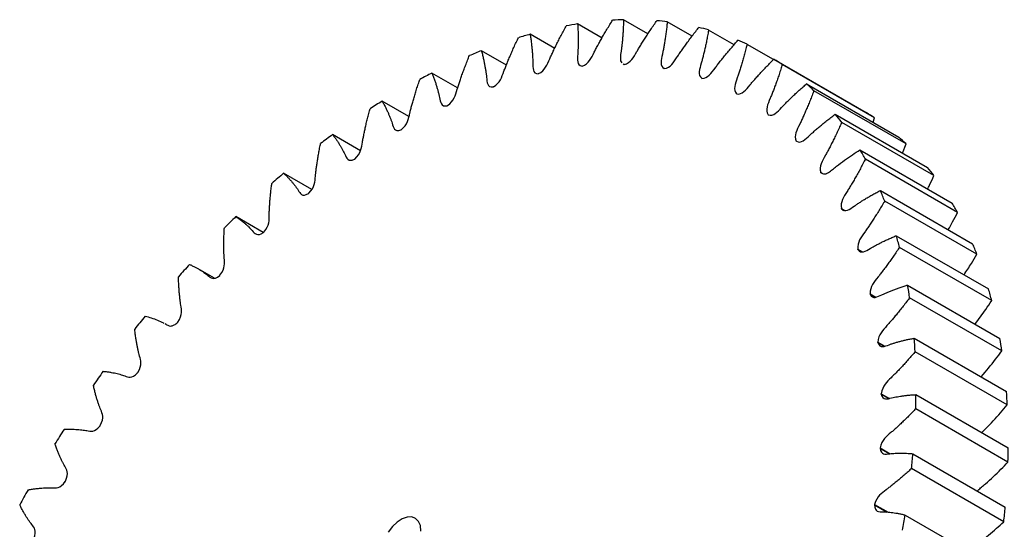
# Model space of a CAD drawing. Header units: millimetres. Extents: x -1 to 297, y -1 to 211.
# Drawn here: x 145.18 to 190.64, y 105.12 to 128.6 of the extents above; entities that cross this region are included whole.
import ezdxf

# ---------------------------------------------------------------- set-up
doc = ezdxf.new("R2010")
doc.units = ezdxf.units.MM

msp = doc.modelspace()

# ---------------------------------------------------------------- linework, layer by layer
at = {"color": 7, "linetype": 'Continuous'}
for p, q in [((171.961, 127.758), (170.839, 128.406)), ((174.074, 127.948), (172.949, 128.598)), ((176.102, 127.847), (174.963, 128.505)), ((169.783, 127.277), (168.653, 127.93)), ((178.033, 127.451), (176.862, 128.127)), ((179.847, 126.765), (178.63, 127.468)), ((167.561, 126.511), (166.413, 127.174)), ((172.929, 126.573), (172.977, 126.543)), ((179.869, 126.787), (184.111, 124.338)), ((184.491, 124.085), (180.249, 126.534)), ((165.319, 125.465), (164.137, 126.147)), ((181.365, 125.651), (185.608, 123.202)), ((185.947, 122.885), (181.704, 125.334)), ((163.08, 124.145), (161.848, 124.857)), ((182.687, 124.257), (186.93, 121.808)), ((187.225, 121.43), (182.982, 123.879)), ((184.427, 123.884), (184.491, 124.085)), ((160.85, 122.575), (159.568, 123.316)), ((185.785, 122.469), (185.947, 122.885)), ((183.823, 122.618), (188.066, 120.169)), ((188.313, 119.734), (184.071, 122.183)), ((158.614, 120.79), (157.316, 121.539)), ((182.023, 121.575), (182.09, 121.536)), ((182.029, 121.565), (182.104, 121.521)), ((184.762, 120.749), (189.005, 118.3)), ((189.203, 117.811), (184.96, 120.261)), ((182.969, 119.912), (183.12, 119.825)), ((182.975, 119.9), (183.104, 119.826)), ((156.379, 118.813), (155.115, 119.543)), ((185.495, 118.668), (189.738, 116.219)), ((183.727, 118.044), (183.941, 117.921)), ((183.732, 118.031), (183.926, 117.919)), ((189.884, 115.682), (185.642, 118.131)), ((154.131, 116.713), (153.391, 117.14)), ((186.015, 116.395), (190.258, 113.945)), ((184.289, 115.989), (184.549, 115.839)), ((184.292, 115.975), (184.531, 115.837)), ((190.352, 113.364), (186.109, 115.813)), ((151.921, 114.579), (151.873, 114.607)), ((184.649, 113.767), (184.96, 113.587)), ((184.651, 113.752), (184.944, 113.582)), ((186.318, 113.949), (190.561, 111.5)), ((190.601, 110.881), (186.358, 113.33)), ((184.804, 111.398), (185.177, 111.183)), ((184.805, 111.382), (185.155, 111.179)), ((186.4, 111.356), (190.643, 108.906)), ((190.629, 108.254), (186.387, 110.703)), ((184.752, 108.886), (185.187, 108.636)), ((184.753, 108.903), (185.212, 108.639)), ((186.261, 108.637), (190.504, 106.188)), ((190.437, 105.509), (186.194, 107.958)), ((184.494, 106.29), (185.077, 105.954)), ((184.497, 106.307), (185.118, 105.948)), ((185.903, 105.819), (190.145, 103.37))]:
    msp.add_line(p, q, dxfattribs=at)
at = {"color": 7, "linetype": 'Continuous', "flags": 128}
for points in [[(162.707, 123.533), (162.709, 123.534), (162.71, 123.535), (162.712, 123.536), (162.714, 123.537), (162.716, 123.538), (162.717, 123.539), (162.719, 123.54), (162.721, 123.541)], [(160.574, 122.182), (160.576, 122.183), (160.578, 122.185), (160.579, 122.186), (160.581, 122.187), (160.583, 122.188), (160.585, 122.189), (160.586, 122.191), (160.588, 122.192)], [(158.462, 120.605), (158.463, 120.607), (158.465, 120.608), (158.467, 120.61), (158.468, 120.611), (158.47, 120.612), (158.472, 120.614), (158.474, 120.615), (158.475, 120.617)], [(156.389, 118.818), (156.39, 118.819), (156.392, 118.821), (156.394, 118.823), (156.395, 118.824), (156.397, 118.826), (156.399, 118.827), (156.4, 118.829), (156.402, 118.83)], [(154.375, 116.836), (154.376, 116.838), (154.378, 116.84), (154.38, 116.841), (154.381, 116.843), (154.383, 116.845), (154.384, 116.847), (154.386, 116.848), (154.388, 116.85)], [(152.439, 114.679), (152.44, 114.681), (152.442, 114.683), (152.443, 114.684), (152.445, 114.686), (152.446, 114.688), (152.448, 114.69), (152.45, 114.692), (152.451, 114.694)], [(150.599, 112.366), (150.6, 112.368), (150.601, 112.37), (150.603, 112.372), (150.604, 112.374), (150.606, 112.376), (150.607, 112.378), (150.609, 112.38), (150.61, 112.382)], [(148.872, 109.919), (148.873, 109.921), (148.874, 109.923), (148.876, 109.925), (148.877, 109.927), (148.878, 109.929), (148.88, 109.932), (148.881, 109.934), (148.883, 109.936)], [(184.753, 108.903), (184.753, 108.901), (184.753, 108.899), (184.753, 108.897), (184.753, 108.895), (184.753, 108.893), (184.753, 108.891), (184.752, 108.889), (184.752, 108.886)], [(147.274, 107.361), (147.275, 107.363), (147.276, 107.365), (147.278, 107.368), (147.279, 107.37), (147.28, 107.372), (147.281, 107.374), (147.283, 107.376), (147.284, 107.378)], [(184.497, 106.307), (184.496, 106.305), (184.496, 106.303), (184.496, 106.301), (184.495, 106.299), (184.495, 106.297), (184.495, 106.294), (184.495, 106.292), (184.494, 106.29)], [(163.633, 105.083), (163.604, 105.331), (163.519, 105.529), (163.384, 105.666), (163.206, 105.733), (162.998, 105.726), (162.772, 105.645), (162.542, 105.496), (162.322, 105.287), (162.128, 105.032)]]:
    msp.add_lwpolyline(points, dxfattribs=at)
at = {"color": 7, "linetype": 'Continuous'}
for centre, radius, start, end in [((173.605, 110.64), 17.98, 98.8513, 100.5539), ((173.319, 113.264), 15.338, 91.3842, 93.277), ((173.37, 115.257), 13.343, 83.1444, 85.2216), ((173.6, 116.582), 11.998, 74.2199, 76.4496), ((174.348, 107.467), 21.24, 105.5511, 107.0747), ((173.825, 117.251), 11.291, 64.8145, 67.1363), ((175.614, 103.87), 25.055, 111.5459, 112.9106), ((172.694, 111.087), 15.465, 96.0899, 96.1387), ((172.6, 113.247), 13.301, 88.3246, 88.3785), ((173.855, 117.323), 11.213, 55.2344, 57.5669), ((177.414, 100.004), 29.321, 116.9245, 118.1534), ((173.163, 108.37), 18.223, 103.0777, 103.1215), ((172.751, 114.796), 11.743, 79.8081, 79.8667), ((174.095, 105.196), 21.533, 109.3325, 109.3716), ((172.986, 115.722), 10.787, 70.6715, 70.7336), ((173.507, 116.897), 11.763, 45.8273, 48.0866), ((173.127, 116.058), 10.422, 61.1618, 61.2253), ((179.699, 96.046), 33.892, 121.7818, 122.8975), ((175.527, 101.695), 25.318, 114.9357, 114.9708), ((172.999, 115.88), 10.642, 51.6097, 51.6723), ((172.627, 116.105), 12.949, 36.8999, 39.019), ((178.098, 114.874), 11.213, 55.2344, 57.5669), ((182.362, 92.18), 38.588, 126.2079, 127.2312), ((172.442, 115.295), 11.45, 42.3562, 42.4159), ((177.75, 114.448), 11.763, 45.8273, 48.0866), ((171.1, 115.094), 14.782, 28.6567, 30.5968), ((185.25, 88.582), 43.203, 130.2839, 131.2329), ((171.329, 114.436), 12.858, 33.6734, 33.7286), ((176.87, 113.655), 12.949, 36.8999, 39.019), ((168.863, 114.021), 17.264, 21.1859, 22.9352), ((175.342, 112.645), 14.782, 28.6567, 30.5968), ((169.577, 113.446), 14.871, 25.7206, 25.7707), ((188.172, 85.408), 47.517, 134.0808, 134.9715), ((165.914, 113.035), 20.375, 14.4827, 16.0491), ((173.105, 111.572), 17.264, 21.1859, 22.9352), ((167.155, 112.47), 17.485, 18.5469, 18.5918), ((190.916, 82.783), 51.315, 137.6605, 138.5067), ((162.311, 112.263), 24.061, 8.4849, 9.8869), ((164.089, 111.636), 20.664, 12.1215, 12.1617), ((170.156, 110.586), 20.375, 14.4827, 16.0491), ((193.269, 80.79), 54.4, 141.077, 141.8909), ((160.462, 111.052), 24.339, 6.3693, 6.4054), ((158.173, 111.801), 28.227, 3.1037, 4.3641), ((166.554, 109.814), 24.061, 8.4849, 9.8869), ((195.029, 79.464), 56.604, 144.3786, 145.1712), ((156.406, 110.788), 28.405, 1.1975, 1.23), ((162.415, 109.352), 28.227, 3.1037, 4.3641), ((153.664, 111.706), 32.738, 358.2443, 359.3861), ((196.029, 78.794), 57.807, 147.60895, 148.39053), ((157.906, 109.257), 32.738, 358.2443, 359.3861), ((148.99, 111.989), 37.422, 353.8165, 354.8609), ((196.144, 78.721), 57.943, 150.80935, 151.5897), ((153.233, 109.54), 37.422, 353.8165, 354.8609), ((144.379, 112.616), 42.076, 349.7391, 350.705)]:
    msp.add_arc(centre, radius, start, end, dxfattribs=at)
for points, knots in [([(169.039, 126.121), (169.339, 126.258), (169.461, 126.594), (169.636, 126.979), (169.721, 127.162), (169.814, 127.356), (169.914, 127.559), (170.022, 127.773), (170.139, 127.996), (170.237, 128.178), (170.296, 128.286), (170.312, 128.316)], [0, 0, 0, 0, 0.1059016, 0.1287387, 0.1530336, 0.1787864, 0.2059971, 0.2346657, 0.2647922, 0.2963766, 0.3086458, 0.3086458, 0.3086458, 0.3086458]), ([(170.839, 128.406), (170.841, 128.379), (170.847, 128.282), (170.855, 128.119), (170.861, 127.916), (170.864, 127.722), (170.863, 127.535), (170.86, 127.357), (170.853, 127.187), (170.836, 126.829), (170.787, 126.506), (171.04, 126.463)], [0.6913542, 0.6913542, 0.6913542, 0.6913542, 0.7036234, 0.7352078, 0.7653343, 0.7940029, 0.8212136, 0.8469664, 0.8712613, 0.8940984, 1, 1, 1, 1]), ([(171.053, 126.464), (171.349, 126.566), (171.492, 126.899), (171.69, 127.277), (171.786, 127.456), (171.89, 127.645), (172.002, 127.844), (172.122, 128.051), (172.252, 128.268), (172.359, 128.444), (172.424, 128.548), (172.442, 128.577)], [0, 0, 0, 0, 0.1059016, 0.1287387, 0.1530336, 0.1787864, 0.2059971, 0.2346657, 0.2647922, 0.2963766, 0.3086458, 0.3086458, 0.3086458, 0.3086458]), ([(172.949, 128.598), (172.948, 128.57), (172.946, 128.468), (172.94, 128.296), (172.929, 128.084), (172.915, 127.881), (172.899, 127.686), (172.881, 127.501), (172.86, 127.324), (172.82, 127.004), (172.763, 126.729), (172.869, 126.611)], [0.6913542, 0.6913542, 0.6913542, 0.6913542, 0.7036234, 0.7352078, 0.7653343, 0.7940029, 0.8212136, 0.8469664, 0.8712613, 0.8940984, 0.9791667, 0.9791667, 0.9791667, 0.9791667]), ([(172.989, 126.542), (173.278, 126.607), (173.441, 126.935), (173.66, 127.301), (173.766, 127.475), (173.88, 127.658), (174.003, 127.85), (174.135, 128.05), (174.275, 128.258), (174.392, 128.427), (174.462, 128.526), (174.481, 128.554)], [0, 0, 0, 0, 0.1059016, 0.1287387, 0.1530336, 0.1787864, 0.2059971, 0.2346657, 0.2647922, 0.2963766, 0.3086458, 0.3086458, 0.3086458, 0.3086458]), ([(174.963, 128.505), (174.96, 128.475), (174.949, 128.37), (174.929, 128.191), (174.901, 127.972), (174.871, 127.761), (174.84, 127.56), (174.807, 127.369), (174.773, 127.188), (174.698, 126.807), (174.6, 126.472), (174.817, 126.356)], [0.6913542, 0.6913542, 0.6913542, 0.6913542, 0.7036234, 0.7352078, 0.7653343, 0.7940029, 0.8212136, 0.8469664, 0.8712613, 0.8940984, 1, 1, 1, 1]), ([(174.829, 126.354), (175.108, 126.381), (175.29, 126.701), (175.528, 127.053), (175.643, 127.219), (175.766, 127.394), (175.899, 127.577), (176.04, 127.767), (176.19, 127.965), (176.315, 128.125), (176.39, 128.219), (176.411, 128.245)], [0, 0, 0, 0, 0.1059016, 0.1287387, 0.1530336, 0.1787864, 0.2059971, 0.2346657, 0.2647922, 0.2963766, 0.3086458, 0.3086458, 0.3086458, 0.3086458]), ([(166.966, 125.515), (167.268, 125.687), (167.367, 126.022), (167.517, 126.411), (167.591, 126.596), (167.671, 126.792), (167.759, 126.999), (167.854, 127.217), (167.957, 127.444), (168.044, 127.63), (168.097, 127.74), (168.111, 127.771)], [0, 0, 0, 0, 0.1059016, 0.1287387, 0.1530336, 0.1787864, 0.2059971, 0.2346657, 0.2647922, 0.2963766, 0.3086458, 0.3086458, 0.3086458, 0.3086458]), ([(168.653, 127.93), (168.658, 127.904), (168.672, 127.814), (168.694, 127.66), (168.718, 127.469), (168.737, 127.285), (168.752, 127.109), (168.763, 126.939), (168.77, 126.778), (168.782, 126.436), (168.758, 126.123), (169.026, 126.118)], [0.6913542, 0.6913542, 0.6913542, 0.6913542, 0.7036234, 0.7352078, 0.7653343, 0.7940029, 0.8212136, 0.8469664, 0.8712613, 0.8940984, 1, 1, 1, 1]), ([(176.862, 128.127), (176.857, 128.097), (176.838, 127.988), (176.804, 127.804), (176.759, 127.579), (176.713, 127.364), (176.667, 127.159), (176.62, 126.964), (176.572, 126.779), (176.469, 126.392), (176.349, 126.057), (176.545, 125.905)], [0.6913542, 0.6913542, 0.6913542, 0.6913542, 0.7036234, 0.7352078, 0.7653343, 0.7940029, 0.8212136, 0.8469664, 0.8712613, 0.8940984, 1, 1, 1, 1]), ([(176.556, 125.901), (176.822, 125.891), (177.022, 126.199), (177.277, 126.533), (177.399, 126.691), (177.531, 126.856), (177.671, 127.028), (177.821, 127.207), (177.98, 127.393), (178.112, 127.542), (178.19, 127.63), (178.212, 127.654)], [0, 0, 0, 0, 0.1059016, 0.1287387, 0.1530336, 0.1787864, 0.2059971, 0.2346657, 0.2647922, 0.2963766, 0.3086458, 0.3086458, 0.3086458, 0.3086458]), ([(178.63, 127.468), (178.622, 127.437), (178.595, 127.327), (178.548, 127.14), (178.487, 126.911), (178.425, 126.692), (178.364, 126.485), (178.303, 126.288), (178.243, 126.102), (178.113, 125.712), (177.971, 125.379), (178.144, 125.193)], [0.6913542, 0.6913542, 0.6913542, 0.6913542, 0.7036234, 0.7352078, 0.7653343, 0.7940029, 0.8212136, 0.8469664, 0.8712613, 0.8940984, 1, 1, 1, 1]), ([(164.854, 124.653), (165.154, 124.857), (165.229, 125.188), (165.354, 125.578), (165.415, 125.763), (165.482, 125.96), (165.557, 126.169), (165.638, 126.388), (165.727, 126.618), (165.802, 126.806), (165.847, 126.917), (165.86, 126.948)], [0, 0, 0, 0, 0.1059016, 0.1287387, 0.1530336, 0.1787864, 0.2059971, 0.2346657, 0.2647922, 0.2963766, 0.3086458, 0.3086458, 0.3086458, 0.3086458]), ([(166.413, 127.174), (166.419, 127.151), (166.441, 127.067), (166.478, 126.925), (166.518, 126.747), (166.553, 126.576), (166.584, 126.411), (166.61, 126.252), (166.631, 126.1), (166.672, 125.778), (166.672, 125.478), (166.952, 125.51)], [0.6913542, 0.6913542, 0.6913542, 0.6913542, 0.7036234, 0.7352078, 0.7653343, 0.7940029, 0.8212136, 0.8469664, 0.8712613, 0.8940984, 1, 1, 1, 1]), ([(178.154, 125.188), (178.405, 125.14), (178.62, 125.434), (178.889, 125.747), (179.018, 125.895), (179.157, 126.049), (179.304, 126.209), (179.461, 126.375), (179.627, 126.546), (179.764, 126.684), (179.846, 126.764), (179.869, 126.787)], [0, 0, 0, 0, 0.1059016, 0.1287387, 0.1530336, 0.1787864, 0.2059971, 0.2346657, 0.2647922, 0.2963766, 0.3086458, 0.3086458, 0.3086458, 0.3086458]), ([(180.249, 126.534), (180.239, 126.503), (180.204, 126.391), (180.144, 126.203), (180.067, 125.973), (179.99, 125.753), (179.915, 125.545), (179.841, 125.348), (179.768, 125.163), (179.612, 124.774), (179.45, 124.446), (179.598, 124.228)], [0.6913542, 0.6913542, 0.6913542, 0.6913542, 0.7036234, 0.7352078, 0.7653343, 0.7940029, 0.8212136, 0.8469664, 0.8712613, 0.8940984, 1, 1, 1, 1]), ([(164.137, 126.147), (164.146, 126.126), (164.176, 126.049), (164.226, 125.919), (164.283, 125.757), (164.334, 125.6), (164.38, 125.447), (164.42, 125.301), (164.455, 125.159), (164.524, 124.86), (164.55, 124.576), (164.84, 124.646)], [0.6913542, 0.6913542, 0.6913542, 0.6913542, 0.7036234, 0.7352078, 0.7653343, 0.7940029, 0.8212136, 0.8469664, 0.8712613, 0.8940984, 1, 1, 1, 1]), ([(162.721, 123.541), (163.017, 123.777), (163.068, 124.101), (163.165, 124.487), (163.214, 124.672), (163.268, 124.868), (163.328, 125.075), (163.395, 125.294), (163.468, 125.524), (163.531, 125.713), (163.569, 125.825), (163.579, 125.856)], [0, 0, 0, 0, 0.1059016, 0.1287387, 0.1530336, 0.1787864, 0.2059971, 0.2346657, 0.2647922, 0.2963766, 0.3086458, 0.3086458, 0.3086458, 0.3086458]), ([(179.608, 124.221), (179.842, 124.136), (180.069, 124.413), (180.35, 124.702), (180.485, 124.838), (180.629, 124.98), (180.782, 125.126), (180.945, 125.278), (181.116, 125.433), (181.258, 125.558), (181.342, 125.631), (181.365, 125.651)], [0, 0, 0, 0, 0.1059016, 0.1287387, 0.1530336, 0.1787864, 0.2059971, 0.2346657, 0.2647922, 0.2963766, 0.3086458, 0.3086458, 0.3086458, 0.3086458]), ([(181.704, 125.334), (181.692, 125.303), (181.65, 125.191), (181.577, 125.003), (181.485, 124.773), (181.394, 124.555), (181.305, 124.349), (181.218, 124.153), (181.134, 123.97), (180.954, 123.586), (180.773, 123.266), (180.895, 123.018)], [0.6913542, 0.6913542, 0.6913542, 0.6913542, 0.7036234, 0.7352078, 0.7653343, 0.7940029, 0.8212136, 0.8469664, 0.8712613, 0.8940984, 1, 1, 1, 1]), ([(161.848, 124.857), (161.859, 124.838), (161.897, 124.77), (161.96, 124.654), (162.033, 124.508), (162.1, 124.366), (162.16, 124.228), (162.214, 124.095), (162.262, 123.966), (162.36, 123.692), (162.41, 123.427), (162.707, 123.533)], [0.6913542, 0.6913542, 0.6913542, 0.6913542, 0.7036234, 0.7352078, 0.7653343, 0.7940029, 0.8212136, 0.8469664, 0.8712613, 0.8940984, 1, 1, 1, 1]), ([(160.588, 122.192), (160.878, 122.456), (160.904, 122.77), (160.973, 123.149), (161.008, 123.331), (161.048, 123.524), (161.094, 123.729), (161.145, 123.946), (161.202, 124.174), (161.252, 124.361), (161.282, 124.472), (161.291, 124.504)], [0, 0, 0, 0, 0.1059016, 0.1287387, 0.1530336, 0.1787864, 0.2059971, 0.2346657, 0.2647922, 0.2963766, 0.3086458, 0.3086458, 0.3086458, 0.3086458]), ([(180.903, 123.009), (181.118, 122.888), (181.357, 123.145), (181.647, 123.408), (181.786, 123.531), (181.934, 123.659), (182.092, 123.791), (182.258, 123.926), (182.434, 124.064), (182.578, 124.175), (182.663, 124.239), (182.687, 124.257)], [0, 0, 0, 0, 0.1059016, 0.1287387, 0.1530336, 0.1787864, 0.2059971, 0.2346657, 0.2647922, 0.2963766, 0.3086458, 0.3086458, 0.3086458, 0.3086458]), ([(182.982, 123.879), (182.968, 123.848), (182.919, 123.738), (182.834, 123.551), (182.727, 123.324), (182.623, 123.109), (182.522, 122.906), (182.423, 122.715), (182.328, 122.535), (182.126, 122.159), (181.928, 121.851), (182.023, 121.575)], [0.6913542, 0.6913542, 0.6913542, 0.6913542, 0.7036234, 0.7352078, 0.7653343, 0.7940029, 0.8212136, 0.8469664, 0.8712613, 0.8940984, 1, 1, 1, 1]), ([(159.568, 123.316), (159.58, 123.3), (159.626, 123.241), (159.701, 123.139), (159.79, 123.011), (159.871, 122.886), (159.945, 122.764), (160.013, 122.645), (160.074, 122.53), (160.199, 122.284), (160.274, 122.04), (160.574, 122.182)], [0.6913542, 0.6913542, 0.6913542, 0.6913542, 0.7036234, 0.7352078, 0.7653343, 0.7940029, 0.8212136, 0.8469664, 0.8712613, 0.8940984, 1, 1, 1, 1]), ([(158.475, 120.617), (158.755, 120.908), (158.756, 121.208), (158.797, 121.577), (158.818, 121.754), (158.844, 121.942), (158.874, 122.143), (158.91, 122.355), (158.95, 122.579), (158.986, 122.764), (159.009, 122.873), (159.015, 122.904)], [0, 0, 0, 0, 0.1059016, 0.1287387, 0.1530336, 0.1787864, 0.2059971, 0.2346657, 0.2647922, 0.2963766, 0.3086458, 0.3086458, 0.3086458, 0.3086458]), ([(182.071, 121.545), (182.094, 121.531), (182.147, 121.498), (182.258, 121.511), (182.402, 121.581), (182.562, 121.712), (182.923, 122.005), (183.346, 122.31), (183.708, 122.543), (183.823, 122.618)], [0, 0, 0, 0, 0.055247, 0.126007, 0.192189, 0.29336, 0.396209, 0.807143, 1, 1, 1, 1]), ([(184.071, 122.183), (184.055, 122.152), (183.999, 122.044), (183.903, 121.861), (183.783, 121.639), (183.666, 121.429), (183.553, 121.231), (183.444, 121.045), (183.339, 120.871), (183.116, 120.507), (182.902, 120.213), (182.969, 119.912)], [0.6913542, 0.6913542, 0.6913542, 0.6913542, 0.7036234, 0.7352078, 0.7653343, 0.7940029, 0.8212136, 0.8469664, 0.8712613, 0.8940984, 1, 1, 1, 1]), ([(157.316, 121.539), (157.331, 121.525), (157.384, 121.476), (157.47, 121.39), (157.573, 121.282), (157.669, 121.174), (157.757, 121.069), (157.837, 120.966), (157.911, 120.865), (158.061, 120.65), (158.16, 120.429), (158.462, 120.605)], [0.6913542, 0.6913542, 0.6913542, 0.6913542, 0.7036234, 0.7352078, 0.7653343, 0.7940029, 0.8212136, 0.8469664, 0.8712613, 0.8940984, 1, 1, 1, 1]), ([(186.938, 120.82), (186.967, 120.875), (187.069, 121.077), (187.159, 121.282), (187.225, 121.43)], [0, 0, 0, 0, 0.2767, 1, 1, 1, 1]), ([(156.402, 118.83), (156.67, 119.145), (156.646, 119.43), (156.657, 119.785), (156.665, 119.955), (156.676, 120.137), (156.691, 120.331), (156.71, 120.537), (156.734, 120.755), (156.756, 120.935), (156.77, 121.042), (156.774, 121.072)], [0, 0, 0, 0, 0.1059016, 0.1287387, 0.1530336, 0.1787864, 0.2059971, 0.2346657, 0.2647922, 0.2963766, 0.3086458, 0.3086458, 0.3086458, 0.3086458]), ([(182.975, 119.9), (183.145, 119.71), (183.399, 119.921), (183.7, 120.123), (183.843, 120.217), (183.996, 120.314), (184.157, 120.412), (184.327, 120.512), (184.505, 120.612), (184.651, 120.691), (184.738, 120.737), (184.762, 120.749)], [0, 0, 0, 0, 0.1059016, 0.1287387, 0.1530336, 0.1787864, 0.2059971, 0.2346657, 0.2647922, 0.2963766, 0.3086458, 0.3086458, 0.3086458, 0.3086458]), ([(184.96, 120.261), (184.943, 120.231), (184.881, 120.126), (184.774, 119.948), (184.642, 119.734), (184.514, 119.531), (184.39, 119.34), (184.272, 119.161), (184.157, 118.994), (183.916, 118.645), (183.689, 118.367), (183.727, 118.044)], [0.6913542, 0.6913542, 0.6913542, 0.6913542, 0.7036234, 0.7352078, 0.7653343, 0.7940029, 0.8212136, 0.8469664, 0.8712613, 0.8940984, 1, 1, 1, 1]), ([(187.883, 118.948), (187.951, 119.064), (188.102, 119.323), (188.239, 119.588), (188.313, 119.734)], [0, 0, 0, 0, 0.452213, 1, 1, 1, 1]), ([(155.115, 119.543), (155.132, 119.532), (155.191, 119.492), (155.289, 119.423), (155.405, 119.335), (155.514, 119.246), (155.614, 119.159), (155.707, 119.072), (155.792, 118.987), (155.967, 118.804), (156.089, 118.609), (156.389, 118.818)], [0.6913542, 0.6913542, 0.6913542, 0.6913542, 0.7036234, 0.7352078, 0.7653343, 0.7940029, 0.8212136, 0.8469664, 0.8712613, 0.8940984, 1, 1, 1, 1]), ([(154.388, 116.85), (154.641, 117.185), (154.592, 117.452), (154.574, 117.79), (154.568, 117.952), (154.564, 118.126), (154.564, 118.312), (154.566, 118.51), (154.573, 118.719), (154.581, 118.892), (154.587, 118.996), (154.589, 119.025)], [0, 0, 0, 0, 0.1059016, 0.1287387, 0.1530336, 0.1787864, 0.2059971, 0.2346657, 0.2647922, 0.2963766, 0.3086458, 0.3086458, 0.3086458, 0.3086458]), ([(183.732, 118.031), (183.876, 117.809), (184.135, 117.994), (184.437, 118.163), (184.58, 118.241), (184.733, 118.321), (184.894, 118.401), (185.063, 118.481), (185.24, 118.561), (185.385, 118.623), (185.471, 118.659), (185.495, 118.668)], [0, 0, 0, 0, 0.1059016, 0.1287387, 0.1530336, 0.1787864, 0.2059971, 0.2346657, 0.2647922, 0.2963766, 0.3086458, 0.3086458, 0.3086458, 0.3086458]), ([(185.642, 118.131), (185.623, 118.103), (185.555, 118.001), (185.44, 117.831), (185.297, 117.625), (185.158, 117.431), (185.025, 117.249), (184.898, 117.079), (184.776, 116.92), (184.518, 116.59), (184.28, 116.332), (184.289, 115.989)], [0.6913542, 0.6913542, 0.6913542, 0.6913542, 0.7036234, 0.7352078, 0.7653343, 0.7940029, 0.8212136, 0.8469664, 0.8712613, 0.8940984, 1, 1, 1, 1]), ([(188.611, 116.87), (188.725, 117.042), (188.931, 117.35), (189.12, 117.67), (189.203, 117.811)], [0, 0, 0, 0, 0.559122, 1, 1, 1, 1]), ([(152.986, 117.345), (153.004, 117.337), (153.068, 117.308), (153.176, 117.256), (153.305, 117.189), (153.426, 117.12), (153.538, 117.051), (153.642, 116.982), (153.738, 116.913), (153.936, 116.764), (154.079, 116.596), (154.375, 116.836)], [0.6913542, 0.6913542, 0.6913542, 0.6913542, 0.7036234, 0.7352078, 0.7653343, 0.7940029, 0.8212136, 0.8469664, 0.8712613, 0.8940984, 1, 1, 1, 1]), ([(152.451, 114.694), (152.688, 115.046), (152.614, 115.292), (152.567, 115.61), (152.547, 115.762), (152.529, 115.927), (152.513, 116.103), (152.499, 116.29), (152.488, 116.49), (152.482, 116.655), (152.48, 116.754), (152.479, 116.781)], [0, 0, 0, 0, 0.1059016, 0.1287387, 0.1530336, 0.1787864, 0.2059971, 0.2346657, 0.2647922, 0.2963766, 0.3086458, 0.3086458, 0.3086458, 0.3086458]), ([(184.292, 115.975), (184.411, 115.724), (184.67, 115.88), (184.971, 116.015), (185.113, 116.077), (185.264, 116.138), (185.423, 116.199), (185.59, 116.259), (185.765, 116.318), (185.908, 116.363), (185.992, 116.388), (186.015, 116.395)], [0, 0, 0, 0, 0.1059016, 0.1287387, 0.1530336, 0.1787864, 0.2059971, 0.2346657, 0.2647922, 0.2963766, 0.3086458, 0.3086458, 0.3086458, 0.3086458]), ([(186.109, 115.813), (186.089, 115.786), (186.016, 115.69), (185.893, 115.528), (185.74, 115.334), (185.593, 115.151), (185.452, 114.979), (185.317, 114.819), (185.188, 114.671), (184.916, 114.362), (184.669, 114.126), (184.649, 113.767)], [0.6913542, 0.6913542, 0.6913542, 0.6913542, 0.7036234, 0.7352078, 0.7653343, 0.7940029, 0.8212136, 0.8469664, 0.8712613, 0.8940984, 1, 1, 1, 1]), ([(189.115, 114.605), (189.282, 114.827), (189.547, 115.178), (189.794, 115.546), (189.884, 115.682)], [0, 0, 0, 0, 0.632213, 1, 1, 1, 1]), ([(150.946, 114.967), (151.039, 114.941), (151.33, 114.859), (151.616, 114.748), (151.799, 114.646), (151.805, 114.643)], [0, 0, 0, 0, 0.311669, 0.975761, 1, 1, 1, 1]), ([(151.872, 114.606), (151.887, 114.597), (151.946, 114.565), (152.033, 114.515), (152.159, 114.506), (152.295, 114.556), (152.388, 114.635), (152.439, 114.679)], [0, 0, 0, 0, 0.0989266, 0.3798832, 0.5636747, 0.7601786, 1, 1, 1, 1]), ([(150.61, 112.382), (150.828, 112.749), (150.73, 112.971), (150.655, 113.265), (150.621, 113.407), (150.588, 113.56), (150.557, 113.725), (150.527, 113.901), (150.499, 114.088), (150.479, 114.244), (150.468, 114.337), (150.465, 114.363)], [0, 0, 0, 0, 0.1059016, 0.1287387, 0.1530336, 0.1787864, 0.2059971, 0.2346657, 0.2647922, 0.2963766, 0.3086458, 0.3086458, 0.3086458, 0.3086458]), ([(184.651, 113.752), (184.742, 113.473), (185.001, 113.6), (185.297, 113.698), (185.437, 113.743), (185.585, 113.786), (185.741, 113.828), (185.904, 113.868), (186.075, 113.905), (186.213, 113.931), (186.295, 113.946), (186.318, 113.949)], [0, 0, 0, 0, 0.1059016, 0.1287387, 0.1530336, 0.1787864, 0.2059971, 0.2346657, 0.2647922, 0.2963766, 0.3086458, 0.3086458, 0.3086458, 0.3086458]), ([(186.358, 113.33), (186.337, 113.304), (186.26, 113.214), (186.13, 113.063), (185.969, 112.881), (185.814, 112.71), (185.666, 112.551), (185.525, 112.403), (185.39, 112.266), (185.107, 111.982), (184.853, 111.77), (184.804, 111.398)], [0.6913542, 0.6913542, 0.6913542, 0.6913542, 0.7036234, 0.7352078, 0.7653343, 0.7940029, 0.8212136, 0.8469664, 0.8712613, 0.8940984, 1, 1, 1, 1]), ([(189.39, 112.176), (189.396, 112.183), (189.626, 112.438), (189.949, 112.834), (190.254, 113.236), (190.352, 113.364)], [0, 0, 0, 0, 0.0179814, 0.6863325, 1, 1, 1, 1]), ([(149.017, 112.431), (149.038, 112.429), (149.113, 112.421), (149.237, 112.405), (149.388, 112.381), (149.529, 112.354), (149.661, 112.324), (149.785, 112.292), (149.9, 112.258), (150.138, 112.181), (150.32, 112.072), (150.599, 112.366)], [0.6913542, 0.6913542, 0.6913542, 0.6913542, 0.7036234, 0.7352078, 0.7653343, 0.7940029, 0.8212136, 0.8469664, 0.8712613, 0.8940984, 1, 1, 1, 1]), ([(148.883, 109.936), (149.079, 110.314), (148.958, 110.51), (148.855, 110.779), (148.808, 110.908), (148.761, 111.049), (148.714, 111.2), (148.668, 111.362), (148.624, 111.536), (148.59, 111.681), (148.571, 111.767), (148.566, 111.792)], [0, 0, 0, 0, 0.1059016, 0.1287387, 0.1530336, 0.1787864, 0.2059971, 0.2346657, 0.2647922, 0.2963766, 0.3086458, 0.3086458, 0.3086458, 0.3086458]), ([(184.805, 111.382), (184.868, 111.077), (185.124, 111.174), (185.412, 111.236), (185.549, 111.263), (185.693, 111.287), (185.844, 111.309), (186.002, 111.328), (186.166, 111.343), (186.3, 111.351), (186.378, 111.355), (186.4, 111.356)], [0, 0, 0, 0, 0.1059016, 0.1287387, 0.1530336, 0.1787864, 0.2059971, 0.2346657, 0.2647922, 0.2963766, 0.3086458, 0.3086458, 0.3086458, 0.3086458]), ([(186.387, 110.703), (186.364, 110.68), (186.284, 110.596), (186.148, 110.456), (185.98, 110.289), (185.819, 110.132), (185.666, 109.987), (185.52, 109.852), (185.381, 109.728), (185.089, 109.471), (184.831, 109.285), (184.753, 108.903)], [0.6913542, 0.6913542, 0.6913542, 0.6913542, 0.7036234, 0.7352078, 0.7653343, 0.7940029, 0.8212136, 0.8469664, 0.8712613, 0.8940984, 1, 1, 1, 1]), ([(189.423, 109.61), (189.427, 109.614), (189.488, 109.678), (189.787, 109.957), (190.175, 110.384), (190.498, 110.76), (190.601, 110.881)], [0, 0, 0, 0, 0.0091427, 0.1533591, 0.7295736, 1, 1, 1, 1]), ([(147.216, 109.761), (147.238, 109.762), (147.316, 109.765), (147.448, 109.767), (147.607, 109.765), (147.757, 109.759), (147.897, 109.749), (148.029, 109.736), (148.151, 109.719), (148.406, 109.68), (148.605, 109.602), (148.872, 109.919)], [0.6913542, 0.6913542, 0.6913542, 0.6913542, 0.7036234, 0.7352078, 0.7653343, 0.7940029, 0.8212136, 0.8469664, 0.8712613, 0.8940984, 1, 1, 1, 1]), ([(147.284, 107.378), (147.457, 107.764), (147.315, 107.933), (147.185, 108.173), (147.125, 108.289), (147.064, 108.416), (147.003, 108.552), (146.941, 108.7), (146.88, 108.858), (146.832, 108.99), (146.805, 109.07), (146.798, 109.092)], [0, 0, 0, 0, 0.1059016, 0.1287387, 0.1530336, 0.1787864, 0.2059971, 0.2346657, 0.2647922, 0.2963766, 0.3086458, 0.3086458, 0.3086458, 0.3086458]), ([(184.752, 108.886), (184.787, 108.56), (185.037, 108.625), (185.315, 108.65), (185.447, 108.659), (185.586, 108.664), (185.73, 108.666), (185.881, 108.664), (186.038, 108.656), (186.166, 108.647), (186.24, 108.639), (186.261, 108.637)], [0, 0, 0, 0, 0.1059016, 0.1287387, 0.1530336, 0.1787864, 0.2059971, 0.2346657, 0.2647922, 0.2963766, 0.3086458, 0.3086458, 0.3086458, 0.3086458]), ([(189.23, 106.923), (189.235, 106.93), (189.292, 107.002), (189.422, 107.101), (189.778, 107.412), (190.185, 107.794), (190.522, 108.143), (190.629, 108.254)], [0, 0, 0, 0, 0.011603, 0.13539, 0.261232, 0.764029, 1, 1, 1, 1]), ([(186.194, 107.958), (186.171, 107.937), (186.088, 107.861), (185.947, 107.734), (185.774, 107.582), (185.609, 107.441), (185.451, 107.311), (185.302, 107.191), (185.16, 107.08), (184.862, 106.853), (184.602, 106.695), (184.497, 106.307)], [0.6913542, 0.6913542, 0.6913542, 0.6913542, 0.7036234, 0.7352078, 0.7653343, 0.7940029, 0.8212136, 0.8469664, 0.8712613, 0.8940984, 1, 1, 1, 1]), ([(145.559, 106.981), (145.582, 106.984), (145.664, 106.998), (145.801, 107.019), (145.967, 107.039), (146.124, 107.054), (146.271, 107.064), (146.41, 107.07), (146.539, 107.071), (146.808, 107.069), (147.023, 107.023), (147.274, 107.361)], [0.6913542, 0.6913542, 0.6913542, 0.6913542, 0.7036234, 0.7352078, 0.7653343, 0.7940029, 0.8212136, 0.8469664, 0.8712613, 0.8940984, 1, 1, 1, 1]), ([(145.829, 104.734), (145.978, 105.123), (145.815, 105.264), (145.66, 105.473), (145.587, 105.574), (145.513, 105.686), (145.438, 105.806), (145.361, 105.937), (145.284, 106.079), (145.223, 106.197), (145.189, 106.269), (145.179, 106.289)], [0, 0, 0, 0, 0.1059016, 0.1287387, 0.1530336, 0.1787864, 0.2059971, 0.2346657, 0.2647922, 0.2963766, 0.3086458, 0.3086458, 0.3086458, 0.3086458]), ([(184.494, 106.29), (184.5, 105.945), (184.742, 105.978), (185.008, 105.964), (185.133, 105.956), (185.265, 105.942), (185.402, 105.924), (185.545, 105.9), (185.693, 105.871), (185.813, 105.843), (185.883, 105.825), (185.903, 105.819)], [0, 0, 0, 0, 0.1059016, 0.1287387, 0.1530336, 0.1787864, 0.2059971, 0.2346657, 0.2647922, 0.2963766, 0.3086458, 0.3086458, 0.3086458, 0.3086458]), ([(188.849, 104.118), (188.868, 104.151), (188.914, 104.232), (189.035, 104.357), (189.195, 104.477), (189.561, 104.746), (189.977, 105.091), (190.325, 105.408), (190.437, 105.509)], [0, 0, 0, 0, 0.047373, 0.11951, 0.229782, 0.341885, 0.789791, 1, 1, 1, 1])]:
    msp.add_open_spline(points, degree=3, knots=knots, dxfattribs=at)

doc.saveas('drawing.dxf')
